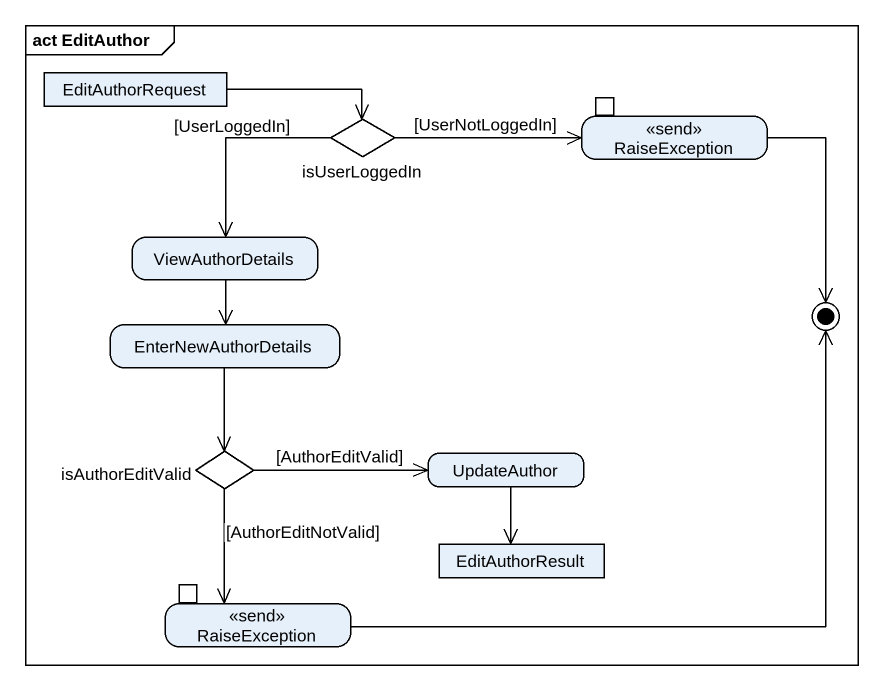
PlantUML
@startuml
mainframe act EditAuthor
hide empty description
state EditAuthorRequest <<object>>
state isUserLoggedIn <<choice>>
state RaiseException <<send>> {
  state pin1 <<inputPin>>
}
state ViewAuthorDetails
state EnterNewAuthorDetails
state isAuthorEditValid <<choice>>
state UpdateAuthor
state EditAuthorResult <<object>>
state "RaiseException" as RaiseException_2 <<send>> {
  state pin2 <<inputPin>>
}
EditAuthorRequest -right-> isUserLoggedIn
isUserLoggedIn -right-> RaiseException : [UserNotLoggedIn]
isUserLoggedIn --> ViewAuthorDetails : [UserLoggedIn]
ViewAuthorDetails --> EnterNewAuthorDetails
EnterNewAuthorDetails --> isAuthorEditValid
isAuthorEditValid -right-> UpdateAuthor : [AuthorEditValid]
isAuthorEditValid --> RaiseException_2 : [AuthorEditNotValid]
UpdateAuthor --> EditAuthorResult
RaiseException --> [*]
RaiseException_2 -right-> [*]
@enduml
